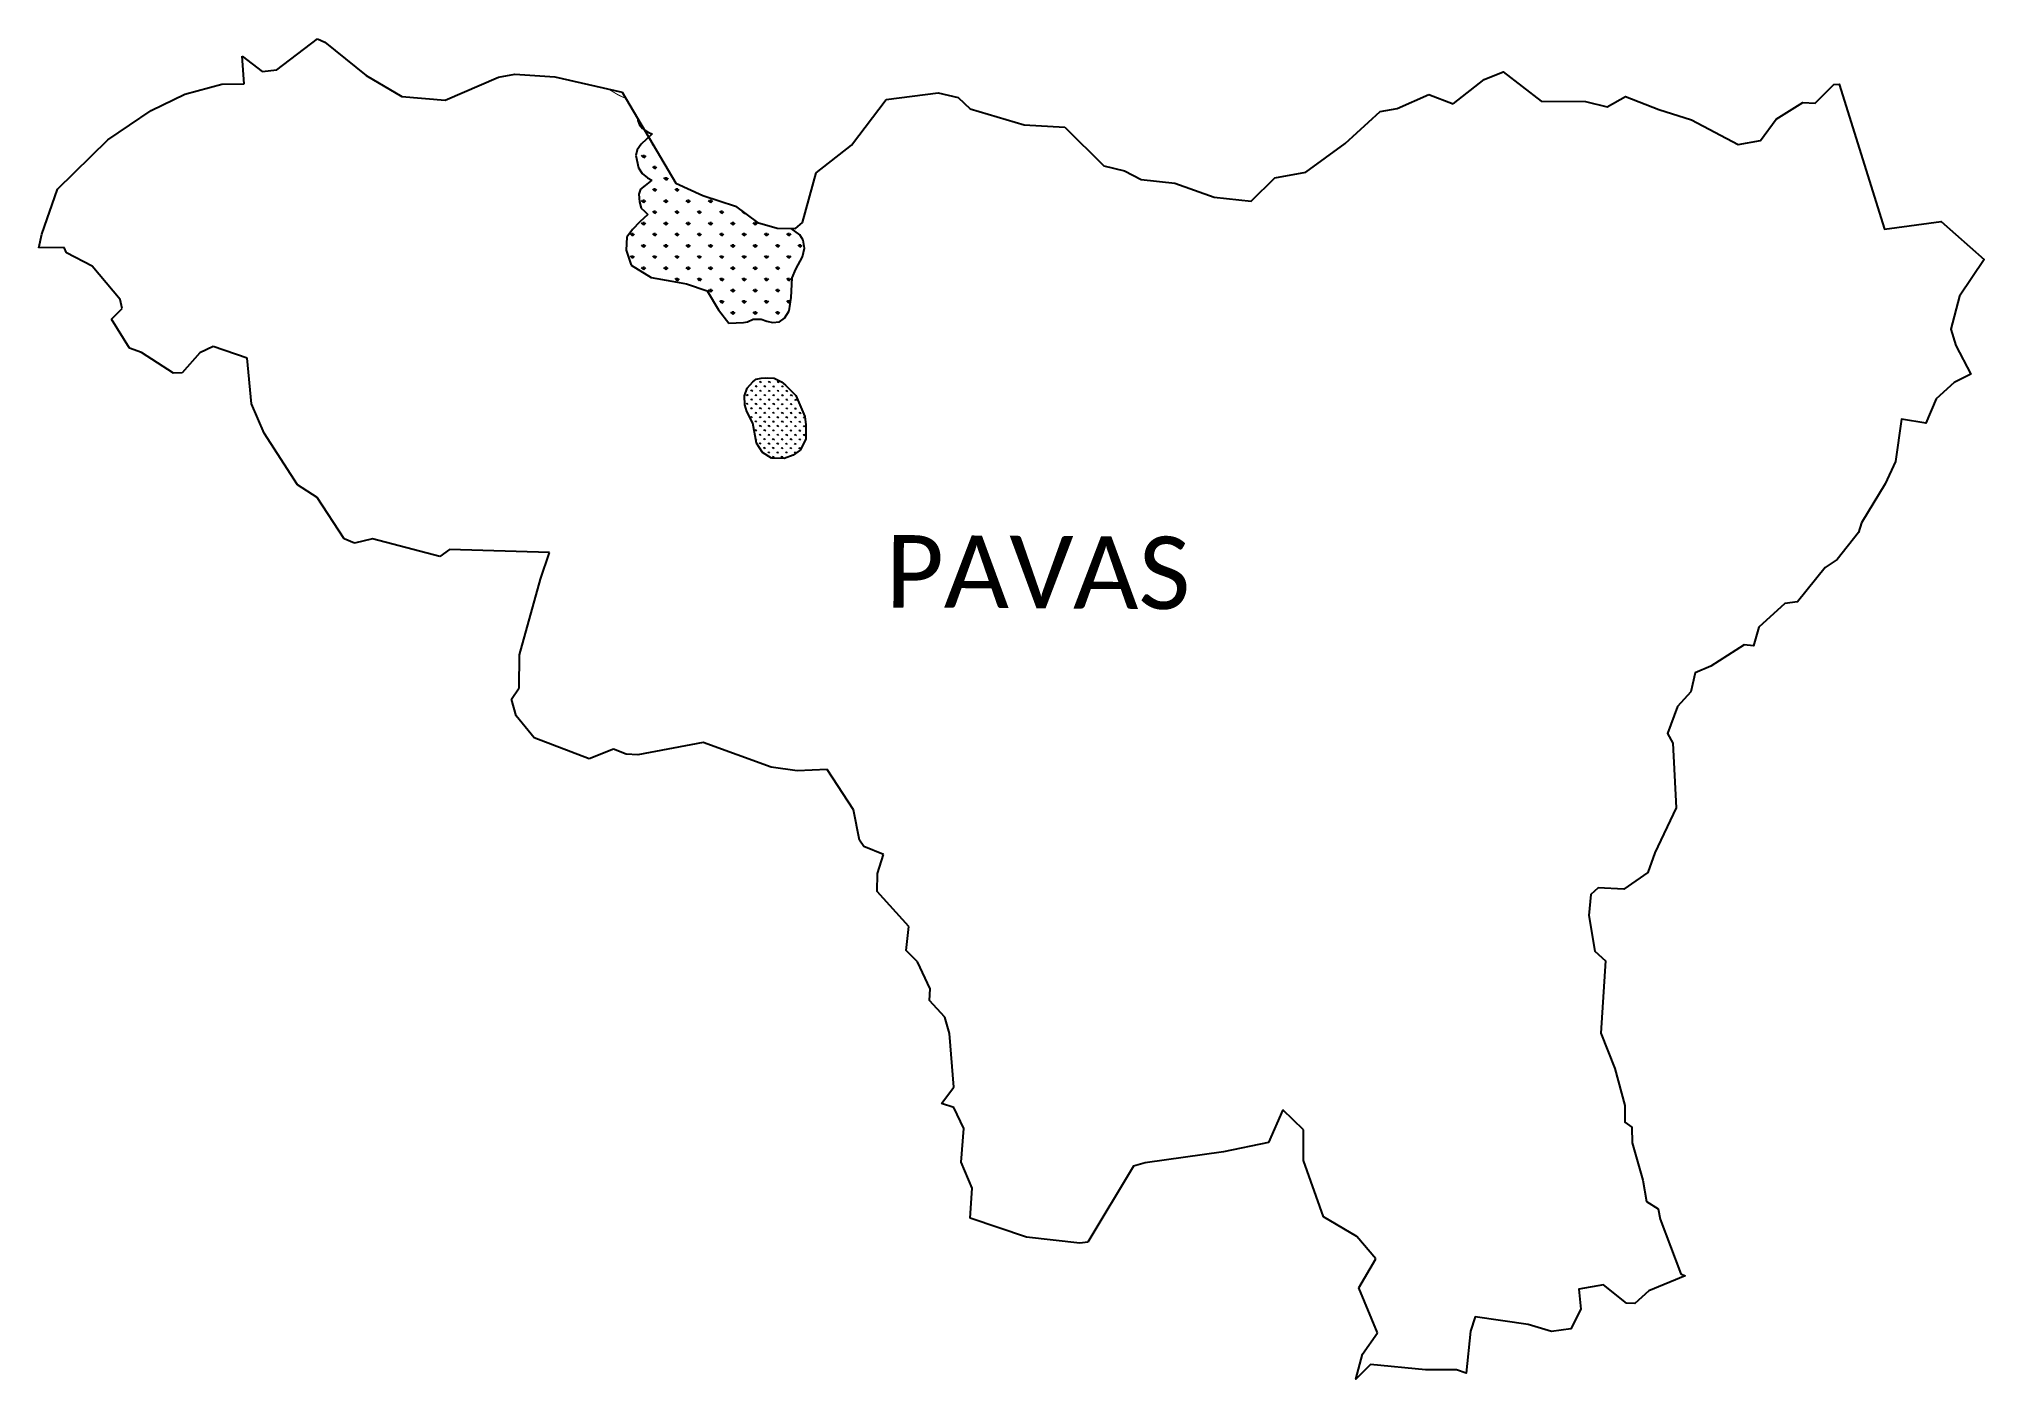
# Model space of a CAD drawing. Header units: metres. Extents: x 318328 to 324580, y 1863969 to 1868275.
import ezdxf

# ---------------------------------------------------------------- set-up
doc = ezdxf.new("R2010")
doc.units = ezdxf.units.M
for name, color, linetype in [('MANGROOVES', 112, 'Continuous'), ('village', 3, 'Continuous'), ('VILLAGE NAME', 250, 'Continuous')]:
    doc.layers.add(name, color=color, linetype=linetype)

msp = doc.modelspace()

# ---------------------------------------------------------------- hatches: boundary and pattern name
at = {"layer": 'MANGROOVES'}
h = msp.add_hatch(dxfattribs=at)
h.set_pattern_fill('GRASS', color=256)
h.paths.add_polyline_path([(320202.3, 1868104.2), (320160.6, 1868113.6), (320162.2, 1868111.6), (320188.6, 1868095.9), (320207.1, 1868086.9), (320212.6, 1868086.9)])

# ---------------------------------------------------------------- linework, layer by layer
at = {"color": 3}
msp.add_lwpolyline([(322795.1, 1868096.4), (322873.6, 1868066.2)], dxfattribs=at)
at = {"layer": 'MANGROOVES'}
for p, q in [((320253.2, 1868018.2), (320253.3, 1868012.7)), ((320253.3, 1868012.7), (320258.9, 1867998.8)), ((320258.9, 1867998.8), (320267.9, 1867986.8)), ((320267.9, 1867986.8), (320286.9, 1867974.4)), ((320263.8, 1867937.1), (320251.3, 1867919.1)), ((320298.7, 1867970.1), (320263.8, 1867937.1)), ((320286.9, 1867974.4), (320298.7, 1867970.1)), ((320251.3, 1867919.1), (320246.4, 1867900.1)), ((320246.4, 1867900.1), (320255.6, 1867860.3)), ((320255.6, 1867860.3), (320267, 1867842.7)), ((320276.9, 1867803.9), (320261.8, 1867792.5)), ((320267, 1867842.7), (320284, 1867828.4)), ((320297.9, 1867820.7), (320276.9, 1867803.9)), ((320284, 1867828.4), (320297.9, 1867820.7)), ((320261.8, 1867792.5), (320256.6, 1867775.7)), ((320256.6, 1867775.7), (320258.5, 1867751.1)), ((320258.5, 1867751.1), (320263.3, 1867730.9)), ((320260, 1867687.1), (320236.5, 1867663.1)), ((320285.3, 1867711), (320260, 1867687.1)), ((320263.3, 1867730.9), (320274.8, 1867721.4)), ((320274.8, 1867721.4), (320285.3, 1867711)), ((320217.7, 1867638.5), (320215.4, 1867596.2)), ((320236.5, 1867663.1), (320217.7, 1867638.5)), ((320773.5, 1867645.6), (320746, 1867666.3)), ((320784.3, 1867628.7), (320773.5, 1867645.6)), ((320788.5, 1867602.5), (320784.3, 1867628.7)), ((320215.4, 1867596.2), (320231.2, 1867547.8)), ((320231.2, 1867547.8), (320296.1, 1867508.3)), ((320761.2, 1867534.8), (320782.6, 1867574.6)), ((320782.6, 1867574.6), (320788.5, 1867602.5)), ((320296.1, 1867508.3), (320362.8, 1867496.8)), ((320362.8, 1867496.8), (320410, 1867488.2)), ((320410, 1867488.2), (320476.3, 1867465.7)), ((320745.8, 1867443.9), (320748.7, 1867507.8)), ((320748.7, 1867507.8), (320761.2, 1867534.8)), ((320476.3, 1867465.7), (320512.2, 1867405)), ((320739.4, 1867401), (320745.8, 1867443.9)), ((320512.2, 1867405), (320545.8, 1867361.9)), ((320545.8, 1867361.9), (320592.4, 1867364.3)), ((320592.4, 1867364.3), (320605.4, 1867366.2)), ((320605.4, 1867366.2), (320623.3, 1867374.2)), ((320623.3, 1867374.2), (320649.7, 1867374.7)), ((320649.7, 1867374.7), (320667.2, 1867368.5)), ((320667.2, 1867368.5), (320686.3, 1867364)), ((320686.3, 1867364), (320708.7, 1867366.1)), ((320708.7, 1867366.1), (320724.4, 1867377.6)), ((320724.4, 1867377.6), (320739.4, 1867401)), ((320604.3, 1867153.3), (320622.7, 1867173.6)), ((320622.7, 1867173.6), (320633.9, 1867181.4)), ((320633.9, 1867181.4), (320649.8, 1867185.1)), ((320649.8, 1867185.1), (320668.3, 1867186)), ((320668.3, 1867186), (320691.3, 1867184.4)), ((320691.3, 1867184.4), (320715, 1867173.6)), ((320715, 1867173.6), (320727.5, 1867162.4)), ((320595.6, 1867127.8), (320604.3, 1867153.3)), ((320597.3, 1867099.3), (320595.6, 1867127.8)), ((320727.5, 1867162.4), (320760.7, 1867129)), ((320760.7, 1867129), (320789.8, 1867061.3)), ((320603.3, 1867078.3), (320597.3, 1867099.3)), ((320623, 1867040.3), (320603.3, 1867078.3)), ((320789.8, 1867061.3), (320792.9, 1867035)), ((320634.5, 1866975.6), (320623, 1867040.3)), ((320792.9, 1866989.3), (320774.4, 1866954.1)), ((320792.9, 1867035), (320792.9, 1866989.3)), ((320654, 1866946.1), (320634.5, 1866975.6)), ((320682.4, 1866928.4), (320654, 1866946.1)), ((320723.4, 1866926.4), (320682.4, 1866928.4)), ((320752.9, 1866937.2), (320723.4, 1866926.4)), ((320774.4, 1866954.1), (320752.9, 1866937.2))]:
    msp.add_line(p, q, dxfattribs=at)
at = {"layer": 'MANGROOVES', "linetype": 'Continuous'}
for p, q in [((320302.8, 1867934.1), (320301, 1867935.9)), ((320271.9, 1867893.3), (320265.1, 1867900)), ((320271.9, 1867893.3), (320271.9, 1867902.8)), ((320271.9, 1867893.3), (320278.6, 1867900)), ((320307.8, 1867857.4), (320301, 1867864.1)), ((320307.8, 1867857.4), (320307.8, 1867866.9)), ((320307.8, 1867857.4), (320314.5, 1867864.1)), ((320343.7, 1867821.4), (320337, 1867828.2)), ((320343.7, 1867821.4), (320343.7, 1867831)), ((320343.7, 1867821.4), (320350.4, 1867828.2)), ((320271.9, 1867749.6), (320265.1, 1867756.3)), ((320271.9, 1867749.6), (320271.9, 1867759.1)), ((320271.9, 1867749.6), (320278.6, 1867756.3)), ((320307.8, 1867785.5), (320301, 1867792.2)), ((320307.8, 1867785.5), (320307.8, 1867795)), ((320307.8, 1867785.5), (320314.5, 1867792.2)), ((320343.7, 1867749.6), (320337, 1867756.3)), ((320343.7, 1867749.6), (320343.7, 1867759.1)), ((320343.7, 1867749.6), (320350.4, 1867756.3)), ((320379.6, 1867785.5), (320372.9, 1867792.2)), ((320379.6, 1867785.5), (320379.6, 1867795)), ((320379.6, 1867785.5), (320386.4, 1867792.2)), ((320415.5, 1867749.6), (320408.8, 1867756.3)), ((320415.5, 1867749.6), (320415.5, 1867759.1)), ((320415.5, 1867749.6), (320422.3, 1867756.3)), ((320487.4, 1867749.6), (320480.6, 1867756.3)), ((320487.4, 1867749.6), (320487.4, 1867759.1)), ((320487.4, 1867749.6), (320494.1, 1867756.3)), ((320271.9, 1867677.7), (320265.1, 1867684.5)), ((320271.9, 1867677.7), (320271.9, 1867687.3)), ((320271.9, 1867677.7), (320278.6, 1867684.5)), ((320307.8, 1867713.7), (320301, 1867720.4)), ((320307.8, 1867713.7), (320307.8, 1867723.2)), ((320307.8, 1867713.7), (320314.5, 1867720.4)), ((320343.7, 1867677.7), (320337, 1867684.5)), ((320343.7, 1867677.7), (320343.7, 1867687.3)), ((320343.7, 1867677.7), (320350.4, 1867684.5)), ((320379.6, 1867713.7), (320372.9, 1867720.4)), ((320379.6, 1867713.7), (320379.6, 1867723.2)), ((320379.6, 1867713.7), (320386.4, 1867720.4)), ((320415.5, 1867677.7), (320408.8, 1867684.5)), ((320415.5, 1867677.7), (320415.5, 1867687.3)), ((320415.5, 1867677.7), (320422.3, 1867684.5)), ((320451.5, 1867713.7), (320444.7, 1867720.4)), ((320451.5, 1867713.7), (320451.5, 1867723.2)), ((320451.5, 1867713.7), (320458.2, 1867720.4)), ((320487.4, 1867677.7), (320480.6, 1867684.5)), ((320487.4, 1867677.7), (320487.4, 1867687.3)), ((320487.4, 1867677.7), (320494.1, 1867684.5)), ((320523.3, 1867713.7), (320516.6, 1867720.4)), ((320523.3, 1867713.7), (320523.3, 1867723.2)), ((320523.3, 1867713.7), (320530, 1867720.4)), ((320559.2, 1867677.7), (320552.5, 1867684.5)), ((320559.2, 1867677.7), (320559.2, 1867687.3)), ((320559.2, 1867677.7), (320566, 1867684.5)), ((320595.1, 1867713.7), (320588.4, 1867720.4)), ((320595.1, 1867713.7), (320595.1, 1867716.8)), ((320595.1, 1867713.7), (320596.9, 1867715.5)), ((320631.1, 1867677.7), (320624.3, 1867684.5)), ((320631.1, 1867677.7), (320631.1, 1867687.3)), ((320631.1, 1867677.7), (320637.8, 1867684.5)), ((320235.9, 1867641.8), (320229.2, 1867648.6)), ((320235.9, 1867641.8), (320235.9, 1867651.4)), ((320235.9, 1867641.8), (320242.7, 1867648.6)), ((320271.9, 1867605.9), (320265.1, 1867612.6)), ((320271.9, 1867605.9), (320271.9, 1867615.4)), ((320271.9, 1867605.9), (320278.6, 1867612.6)), ((320307.8, 1867641.8), (320301, 1867648.6)), ((320307.8, 1867641.8), (320307.8, 1867651.4)), ((320307.8, 1867641.8), (320314.5, 1867648.6)), ((320343.7, 1867605.9), (320337, 1867612.6)), ((320343.7, 1867605.9), (320343.7, 1867615.4)), ((320343.7, 1867605.9), (320350.4, 1867612.6)), ((320379.6, 1867641.8), (320372.9, 1867648.6)), ((320379.6, 1867641.8), (320379.6, 1867651.4)), ((320379.6, 1867641.8), (320386.4, 1867648.6)), ((320415.5, 1867605.9), (320408.8, 1867612.6)), ((320415.5, 1867605.9), (320415.5, 1867615.4)), ((320415.5, 1867605.9), (320422.3, 1867612.6)), ((320451.5, 1867641.8), (320444.7, 1867648.6)), ((320451.5, 1867641.8), (320451.5, 1867651.4)), ((320451.5, 1867641.8), (320458.2, 1867648.6)), ((320487.4, 1867605.9), (320480.6, 1867612.6)), ((320487.4, 1867605.9), (320487.4, 1867615.4)), ((320487.4, 1867605.9), (320494.1, 1867612.6)), ((320523.3, 1867641.8), (320516.6, 1867648.6)), ((320523.3, 1867641.8), (320523.3, 1867651.4)), ((320523.3, 1867641.8), (320530, 1867648.6)), ((320559.2, 1867605.9), (320552.5, 1867612.6)), ((320559.2, 1867605.9), (320559.2, 1867615.4)), ((320559.2, 1867605.9), (320566, 1867612.6)), ((320595.1, 1867641.8), (320588.4, 1867648.6)), ((320595.1, 1867641.8), (320595.1, 1867651.4)), ((320595.1, 1867641.8), (320601.9, 1867648.6)), ((320631.1, 1867605.9), (320624.3, 1867612.6)), ((320631.1, 1867605.9), (320631.1, 1867615.4)), ((320631.1, 1867605.9), (320637.8, 1867612.6)), ((320667, 1867641.8), (320660.3, 1867648.6)), ((320667, 1867641.8), (320667, 1867651.4)), ((320667, 1867641.8), (320673.7, 1867648.6)), ((320702.9, 1867605.9), (320696.2, 1867612.6)), ((320702.9, 1867605.9), (320702.9, 1867615.4)), ((320702.9, 1867605.9), (320709.6, 1867612.6)), ((320738.8, 1867641.8), (320732.1, 1867648.6)), ((320738.8, 1867641.8), (320738.8, 1867651.4)), ((320738.8, 1867641.8), (320745.6, 1867648.6)), ((320774.7, 1867605.9), (320768, 1867612.6)), ((320774.7, 1867605.9), (320774.7, 1867615.4)), ((320774.7, 1867605.9), (320781.5, 1867612.6)), ((320235.9, 1867570), (320229.2, 1867576.7)), ((320235.9, 1867570), (320235.9, 1867579.5)), ((320235.9, 1867570), (320242.7, 1867576.7)), ((320307.8, 1867570), (320301, 1867576.7)), ((320307.8, 1867570), (320307.8, 1867579.5)), ((320307.8, 1867570), (320314.5, 1867576.7)), ((320379.6, 1867570), (320372.9, 1867576.7)), ((320379.6, 1867570), (320379.6, 1867579.5)), ((320379.6, 1867570), (320386.4, 1867576.7)), ((320451.5, 1867570), (320444.7, 1867576.7)), ((320451.5, 1867570), (320451.5, 1867579.5)), ((320451.5, 1867570), (320458.2, 1867576.7)), ((320523.3, 1867570), (320516.6, 1867576.7)), ((320523.3, 1867570), (320523.3, 1867579.5)), ((320523.3, 1867570), (320530, 1867576.7)), ((320595.1, 1867570), (320588.4, 1867576.7)), ((320595.1, 1867570), (320595.1, 1867579.5)), ((320595.1, 1867570), (320601.9, 1867576.7)), ((320667, 1867570), (320660.3, 1867576.7)), ((320667, 1867570), (320667, 1867579.5)), ((320667, 1867570), (320673.7, 1867576.7)), ((320738.8, 1867570), (320732.1, 1867576.7)), ((320738.8, 1867570), (320738.8, 1867579.5)), ((320738.8, 1867570), (320745.6, 1867576.7)), ((320271.9, 1867534.1), (320265.1, 1867540.8)), ((320271.9, 1867534.1), (320271.9, 1867543.6)), ((320271.9, 1867534.1), (320278.6, 1867540.8)), ((320307.8, 1867506.3), (320307.8, 1867507.7)), ((320343.7, 1867534.1), (320337, 1867540.8)), ((320343.7, 1867534.1), (320343.7, 1867543.6)), ((320343.7, 1867534.1), (320350.4, 1867540.8)), ((320379.6, 1867498.1), (320372.9, 1867504.9)), ((320379.6, 1867498.1), (320379.6, 1867507.7)), ((320379.6, 1867498.1), (320386.4, 1867504.9)), ((320415.5, 1867534.1), (320408.8, 1867540.8)), ((320415.5, 1867534.1), (320415.5, 1867543.6)), ((320415.5, 1867534.1), (320422.3, 1867540.8)), ((320451.5, 1867498.1), (320444.7, 1867504.9)), ((320451.5, 1867498.1), (320451.5, 1867507.7)), ((320451.5, 1867498.1), (320458.2, 1867504.9)), ((320487.4, 1867534.1), (320480.6, 1867540.8)), ((320487.4, 1867534.1), (320487.4, 1867543.6)), ((320487.4, 1867534.1), (320494.1, 1867540.8)), ((320523.3, 1867498.1), (320516.6, 1867504.9)), ((320523.3, 1867498.1), (320523.3, 1867507.7)), ((320523.3, 1867498.1), (320530, 1867504.9)), ((320559.2, 1867534.1), (320552.5, 1867540.8)), ((320559.2, 1867534.1), (320559.2, 1867543.6)), ((320559.2, 1867534.1), (320566, 1867540.8)), ((320595.1, 1867498.1), (320588.4, 1867504.9)), ((320595.1, 1867498.1), (320595.1, 1867507.7)), ((320595.1, 1867498.1), (320601.9, 1867504.9)), ((320631.1, 1867534.1), (320624.3, 1867540.8)), ((320631.1, 1867534.1), (320631.1, 1867543.6)), ((320631.1, 1867534.1), (320637.8, 1867540.8)), ((320667, 1867498.1), (320660.3, 1867504.9)), ((320667, 1867498.1), (320667, 1867507.7)), ((320667, 1867498.1), (320673.7, 1867504.9)), ((320702.9, 1867534.1), (320696.2, 1867540.8)), ((320702.9, 1867534.1), (320702.9, 1867543.6)), ((320702.9, 1867534.1), (320709.6, 1867540.8)), ((320738.8, 1867498.1), (320732.1, 1867504.9)), ((320738.8, 1867498.1), (320738.8, 1867507.7)), ((320738.8, 1867498.1), (320745.6, 1867504.9)), ((320487.4, 1867462.2), (320480.6, 1867469)), ((320487.4, 1867462.2), (320487.4, 1867471.7)), ((320487.4, 1867462.2), (320494.1, 1867469)), ((320523.3, 1867426.3), (320516.6, 1867433)), ((320523.3, 1867426.3), (320523.3, 1867435.8)), ((320523.3, 1867426.3), (320530, 1867433)), ((320559.2, 1867462.2), (320552.5, 1867469)), ((320559.2, 1867462.2), (320559.2, 1867471.7)), ((320559.2, 1867462.2), (320566, 1867469)), ((320595.1, 1867426.3), (320588.4, 1867433)), ((320595.1, 1867426.3), (320595.1, 1867435.8)), ((320595.1, 1867426.3), (320601.9, 1867433)), ((320631.1, 1867462.2), (320624.3, 1867469)), ((320631.1, 1867462.2), (320631.1, 1867471.7)), ((320631.1, 1867462.2), (320637.8, 1867469)), ((320667, 1867426.3), (320660.3, 1867433)), ((320667, 1867426.3), (320667, 1867435.8)), ((320667, 1867426.3), (320673.7, 1867433)), ((320702.9, 1867462.2), (320696.2, 1867469)), ((320702.9, 1867462.2), (320702.9, 1867471.7)), ((320702.9, 1867462.2), (320709.6, 1867469)), ((320738.8, 1867426.3), (320732.1, 1867433)), ((320738.8, 1867426.3), (320738.8, 1867435.8)), ((320738.8, 1867426.3), (320743.9, 1867431.4)), ((320559.2, 1867390.4), (320552.5, 1867397.1)), ((320559.2, 1867390.4), (320559.2, 1867399.9)), ((320559.2, 1867390.4), (320566, 1867397.1)), ((320631.1, 1867390.4), (320624.3, 1867397.1)), ((320631.1, 1867390.4), (320631.1, 1867399.9)), ((320631.1, 1867390.4), (320637.8, 1867397.1)), ((320702.9, 1867390.4), (320696.2, 1867397.1)), ((320702.9, 1867390.4), (320702.9, 1867399.9)), ((320702.9, 1867390.4), (320709.6, 1867397.1)), ((320647.8, 1867171.4), (320645.1, 1867174)), ((320647.8, 1867171.4), (320647.8, 1867175.1)), ((320647.8, 1867171.4), (320650.4, 1867174)), ((320662, 1867185.4), (320661.8, 1867185.7)), ((320662, 1867185.4), (320662, 1867185.7)), ((320662, 1867185.4), (320662.3, 1867185.7)), ((320676.1, 1867171.2), (320673.4, 1867173.9)), ((320676.1, 1867171.2), (320676.1, 1867175)), ((320676.1, 1867171.2), (320678.7, 1867173.8)), ((320704.3, 1867171), (320701.7, 1867173.7)), ((320704.3, 1867171), (320704.4, 1867174.8)), ((320704.3, 1867171), (320707, 1867173.7)), ((320605.1, 1867129.2), (320602.4, 1867131.9)), ((320605.1, 1867129.2), (320605.1, 1867133)), ((320605.1, 1867129.2), (320607.7, 1867131.9)), ((320619.1, 1867115), (320616.5, 1867117.7)), ((320619.3, 1867143.3), (320616.7, 1867145.9)), ((320619.1, 1867115), (320619.2, 1867118.7)), ((320619.1, 1867115), (320621.8, 1867117.6)), ((320619.3, 1867143.3), (320619.3, 1867147)), ((320619.3, 1867143.3), (320622, 1867145.9)), ((320633.4, 1867129), (320630.7, 1867131.7)), ((320633.5, 1867157.3), (320630.9, 1867160)), ((320633.4, 1867129), (320633.4, 1867132.8)), ((320633.4, 1867129), (320636, 1867131.7)), ((320633.5, 1867157.3), (320633.6, 1867161.1)), ((320633.5, 1867157.3), (320636.2, 1867160)), ((320647.4, 1867114.8), (320644.8, 1867117.5)), ((320647.6, 1867143.1), (320645, 1867145.8)), ((320647.4, 1867114.8), (320647.4, 1867118.6)), ((320647.4, 1867114.8), (320650.1, 1867117.4)), ((320647.6, 1867143.1), (320647.6, 1867146.8)), ((320647.6, 1867143.1), (320650.3, 1867145.7)), ((320661.6, 1867128.9), (320659, 1867131.5)), ((320661.8, 1867157.1), (320659.2, 1867159.8)), ((320661.6, 1867128.9), (320661.7, 1867132.6)), ((320661.6, 1867128.9), (320664.3, 1867131.5)), ((320661.8, 1867157.2), (320661.8, 1867160.9)), ((320661.8, 1867157.1), (320664.5, 1867159.8)), ((320675.7, 1867114.6), (320673.1, 1867117.3)), ((320675.9, 1867142.9), (320673.2, 1867145.6)), ((320675.7, 1867114.6), (320675.7, 1867118.4)), ((320675.7, 1867114.6), (320678.4, 1867117.3)), ((320675.9, 1867142.9), (320675.9, 1867146.7)), ((320675.9, 1867142.9), (320678.5, 1867145.6)), ((320689.9, 1867128.7), (320687.3, 1867131.4)), ((320690.1, 1867157), (320687.5, 1867159.6)), ((320689.9, 1867128.7), (320690, 1867132.4)), ((320689.9, 1867128.7), (320692.6, 1867131.3)), ((320690.1, 1867157), (320690.1, 1867160.7)), ((320690.1, 1867157), (320692.8, 1867159.6)), ((320704, 1867114.5), (320701.3, 1867117.1)), ((320704.2, 1867142.7), (320701.5, 1867145.4)), ((320704, 1867114.5), (320704, 1867118.2)), ((320704, 1867114.5), (320706.6, 1867117.1)), ((320704.2, 1867142.7), (320704.2, 1867146.5)), ((320704.2, 1867142.7), (320706.8, 1867145.4)), ((320718.2, 1867128.5), (320715.6, 1867131.2)), ((320718.4, 1867156.8), (320715.8, 1867159.5)), ((320718.2, 1867128.5), (320718.2, 1867132.3)), ((320718.2, 1867128.5), (320720.9, 1867131.1)), ((320718.4, 1867156.8), (320718.4, 1867160.5)), ((320718.4, 1867156.8), (320721.1, 1867159.4)), ((320732.3, 1867114.3), (320729.6, 1867116.9)), ((320732.4, 1867142.6), (320729.8, 1867145.2)), ((320732.3, 1867114.3), (320732.3, 1867118)), ((320732.3, 1867114.3), (320734.9, 1867116.9)), ((320732.4, 1867142.6), (320732.5, 1867146.3)), ((320732.4, 1867142.6), (320735.1, 1867145.2)), ((320746.5, 1867128.3), (320743.9, 1867131)), ((320746.5, 1867128.3), (320746.5, 1867132.1)), ((320746.5, 1867128.3), (320749.2, 1867131)), ((320760.5, 1867114.1), (320757.9, 1867116.8)), ((320760.5, 1867114.1), (320760.6, 1867117.8)), ((320760.5, 1867114.1), (320763.2, 1867116.7)), ((320604.9, 1867100.9), (320602.3, 1867103.6)), ((320604.7, 1867075.6), (320604.7, 1867076.4)), ((320604.9, 1867100.9), (320604.9, 1867104.7)), ((320604.9, 1867100.9), (320607.6, 1867103.6)), ((320605.7, 1867073.7), (320607.4, 1867075.3)), ((320618.8, 1867058.4), (320616.1, 1867061.1)), ((320618.9, 1867086.7), (320616.3, 1867089.4)), ((320618.8, 1867058.4), (320618.8, 1867062.2)), ((320618.8, 1867058.4), (320621.4, 1867061.1)), ((320618.9, 1867086.7), (320619, 1867090.5)), ((320618.9, 1867086.7), (320621.6, 1867089.3)), ((320632.8, 1867044.2), (320630.2, 1867046.9)), ((320633, 1867072.5), (320630.4, 1867075.1)), ((320633.2, 1867100.8), (320630.5, 1867103.4)), ((320632.8, 1867044.2), (320632.8, 1867047.9)), ((320632.8, 1867044.2), (320635.5, 1867046.8)), ((320633, 1867072.5), (320633, 1867076.2)), ((320633, 1867072.5), (320635.7, 1867075.1)), ((320633.2, 1867100.8), (320633.2, 1867104.5)), ((320633.2, 1867100.8), (320635.8, 1867103.4)), ((320647.1, 1867058.2), (320644.4, 1867060.9)), ((320647.2, 1867086.5), (320644.6, 1867089.2)), ((320647.1, 1867058.2), (320647.1, 1867062)), ((320647.1, 1867058.2), (320649.7, 1867060.9)), ((320647.2, 1867086.5), (320647.3, 1867090.3)), ((320647.2, 1867086.5), (320649.9, 1867089.2)), ((320661.1, 1867044), (320658.5, 1867046.7)), ((320661.3, 1867072.3), (320658.6, 1867075)), ((320661.5, 1867100.6), (320658.8, 1867103.3)), ((320661.1, 1867044), (320661.1, 1867047.8)), ((320661.1, 1867044), (320663.8, 1867046.6)), ((320661.3, 1867072.3), (320661.3, 1867076)), ((320661.3, 1867072.3), (320664, 1867074.9)), ((320661.5, 1867100.6), (320661.5, 1867104.3)), ((320661.5, 1867100.6), (320664.1, 1867103.2)), ((320675.3, 1867058.1), (320672.7, 1867060.7)), ((320675.5, 1867086.4), (320672.9, 1867089)), ((320675.3, 1867058.1), (320675.4, 1867061.8)), ((320675.3, 1867058.1), (320678, 1867060.7)), ((320675.5, 1867086.4), (320675.5, 1867090.1)), ((320675.5, 1867086.4), (320678.2, 1867089)), ((320689.4, 1867043.8), (320686.8, 1867046.5)), ((320689.6, 1867072.1), (320686.9, 1867074.8)), ((320689.7, 1867100.4), (320687.1, 1867103.1)), ((320689.4, 1867043.8), (320689.4, 1867047.6)), ((320689.4, 1867043.8), (320692.1, 1867046.5)), ((320689.6, 1867072.1), (320689.6, 1867075.9)), ((320689.6, 1867072.1), (320692.2, 1867074.8)), ((320689.7, 1867100.4), (320689.8, 1867104.2)), ((320689.7, 1867100.4), (320692.4, 1867103)), ((320703.6, 1867057.9), (320701, 1867060.6)), ((320703.8, 1867086.2), (320701.2, 1867088.8)), ((320703.6, 1867057.9), (320703.6, 1867061.6)), ((320703.6, 1867057.9), (320706.3, 1867060.5)), ((320703.8, 1867086.2), (320703.8, 1867089.9)), ((320703.8, 1867086.2), (320706.5, 1867088.8)), ((320717.7, 1867043.7), (320715, 1867046.3)), ((320717.9, 1867071.9), (320715.2, 1867074.6)), ((320718, 1867100.2), (320715.4, 1867102.9)), ((320717.7, 1867043.7), (320717.7, 1867047.4)), ((320717.7, 1867043.7), (320720.3, 1867046.3)), ((320717.9, 1867071.9), (320717.9, 1867075.7)), ((320717.9, 1867071.9), (320720.5, 1867074.6)), ((320718, 1867100.2), (320718.1, 1867104)), ((320718, 1867100.2), (320720.7, 1867102.9)), ((320731.9, 1867057.7), (320729.3, 1867060.4)), ((320732.1, 1867086), (320729.4, 1867088.7)), ((320731.9, 1867057.7), (320731.9, 1867061.5)), ((320731.9, 1867057.7), (320734.6, 1867060.3)), ((320732.1, 1867086), (320732.1, 1867089.7)), ((320732.1, 1867086), (320734.8, 1867088.6)), ((320746, 1867043.5), (320743.3, 1867046.1)), ((320746.1, 1867071.8), (320743.5, 1867074.4)), ((320746.3, 1867100), (320743.7, 1867102.7)), ((320746, 1867043.5), (320746, 1867047.2)), ((320746, 1867043.5), (320748.6, 1867046.1)), ((320746.1, 1867071.8), (320746.2, 1867075.5)), ((320746.1, 1867071.8), (320748.8, 1867074.4)), ((320746.3, 1867100), (320746.3, 1867103.8)), ((320746.3, 1867100), (320749, 1867102.7)), ((320760.2, 1867057.5), (320757.6, 1867060.2)), ((320760.4, 1867085.8), (320757.7, 1867088.5)), ((320760.2, 1867057.5), (320760.2, 1867061.3)), ((320760.2, 1867057.5), (320762.9, 1867060.2)), ((320760.4, 1867085.8), (320760.4, 1867089.6)), ((320760.4, 1867085.8), (320763, 1867088.4)), ((320774.2, 1867043.3), (320771.6, 1867046)), ((320774.4, 1867071.6), (320771.8, 1867074.3)), ((320772.1, 1867102.4), (320772, 1867102.5)), ((320774.2, 1867043.3), (320774.3, 1867047)), ((320774.2, 1867043.3), (320776.9, 1867045.9)), ((320774.4, 1867071.6), (320774.4, 1867075.3)), ((320774.4, 1867071.6), (320777.1, 1867074.2)), ((320788.5, 1867057.4), (320785.8, 1867060)), ((320788.5, 1867057.4), (320788.5, 1867061.1)), ((320788.5, 1867057.4), (320790, 1867058.9)), ((320632.6, 1867015.9), (320630, 1867018.6)), ((320632.5, 1866987.6), (320632.4, 1866987.7)), ((320632.5, 1866987.6), (320632.5, 1866991.4)), ((320632.5, 1866987.6), (320635.1, 1866990.3)), ((320632.6, 1867015.9), (320632.7, 1867019.7)), ((320632.6, 1867015.9), (320635.3, 1867018.5)), ((320646.7, 1867001.7), (320644.1, 1867004.3)), ((320646.9, 1867030), (320644.2, 1867032.6)), ((320646.7, 1867001.7), (320646.7, 1867005.4)), ((320646.7, 1867001.7), (320649.4, 1867004.3)), ((320646.9, 1867030), (320646.9, 1867033.7)), ((320646.9, 1867030), (320649.5, 1867032.6)), ((320660.7, 1866987.4), (320658.1, 1866990.1)), ((320660.9, 1867015.7), (320658.3, 1867018.4)), ((320660.7, 1866987.4), (320660.8, 1866991.2)), ((320660.7, 1866987.4), (320663.4, 1866990.1)), ((320660.9, 1867015.7), (320660.9, 1867019.5)), ((320660.9, 1867015.7), (320663.6, 1867018.4)), ((320675, 1867001.5), (320672.3, 1867004.2)), ((320675.2, 1867029.8), (320672.5, 1867032.5)), ((320675, 1867001.5), (320675, 1867005.3)), ((320675, 1867001.5), (320677.6, 1867004.1)), ((320675.2, 1867029.8), (320675.2, 1867033.5)), ((320675.2, 1867029.8), (320677.8, 1867032.4)), ((320689, 1866987.3), (320686.4, 1866989.9)), ((320689.2, 1867015.6), (320686.6, 1867018.2)), ((320689, 1866987.3), (320689.1, 1866991)), ((320689, 1866987.3), (320691.7, 1866989.9)), ((320689.2, 1867015.6), (320689.2, 1867019.3)), ((320689.2, 1867015.6), (320691.9, 1867018.2)), ((320703.3, 1867001.3), (320700.6, 1867004)), ((320703.4, 1867029.6), (320700.8, 1867032.3)), ((320703.3, 1867001.3), (320703.3, 1867005.1)), ((320703.3, 1867001.3), (320705.9, 1867004)), ((320703.4, 1867029.6), (320703.5, 1867033.4)), ((320703.4, 1867029.6), (320706.1, 1867032.2)), ((320717.3, 1866987.1), (320714.7, 1866989.8)), ((320717.5, 1867015.4), (320714.9, 1867018)), ((320717.3, 1866987.1), (320717.3, 1866990.8)), ((320717.3, 1866987.1), (320720, 1866989.7)), ((320717.5, 1867015.4), (320717.5, 1867019.1)), ((320717.5, 1867015.4), (320720.2, 1867018)), ((320731.5, 1867001.1), (320728.9, 1867003.8)), ((320731.7, 1867029.4), (320729.1, 1867032.1)), ((320731.5, 1867001.1), (320731.6, 1867004.9)), ((320731.5, 1867001.1), (320734.2, 1867003.8)), ((320731.7, 1867029.4), (320731.7, 1867033.2)), ((320731.7, 1867029.4), (320734.4, 1867032.1)), ((320745.6, 1866986.9), (320743, 1866989.6)), ((320745.8, 1867015.2), (320743.1, 1867017.9)), ((320745.6, 1866986.9), (320745.6, 1866990.7)), ((320745.6, 1866986.9), (320748.3, 1866989.5)), ((320745.8, 1867015.2), (320745.8, 1867018.9)), ((320745.8, 1867015.2), (320748.4, 1867017.8)), ((320759.8, 1867001), (320757.2, 1867003.6)), ((320760, 1867029.2), (320757.4, 1867031.9)), ((320759.8, 1867001), (320759.9, 1867004.7)), ((320759.8, 1867001), (320762.5, 1867003.6)), ((320760, 1867029.2), (320760, 1867033)), ((320760, 1867029.2), (320762.7, 1867031.9)), ((320773.9, 1866986.7), (320771.2, 1866989.4)), ((320774.1, 1867015), (320771.4, 1867017.7)), ((320773.9, 1866986.7), (320773.9, 1866990.5)), ((320773.9, 1866986.7), (320776.5, 1866989.4)), ((320774.1, 1867015), (320774.1, 1867018.8)), ((320774.1, 1867015), (320776.7, 1867017.6)), ((320788.1, 1867000.8), (320785.5, 1867003.5)), ((320788.3, 1867029.1), (320785.7, 1867031.7)), ((320788.1, 1867000.8), (320788.1, 1867004.5)), ((320788.1, 1867000.8), (320790.8, 1867003.4)), ((320788.3, 1867029.1), (320788.3, 1867032.8)), ((320788.3, 1867029.1), (320791, 1867031.7)), ((320646.5, 1866973.4), (320643.9, 1866976.1)), ((320646.5, 1866973.4), (320646.5, 1866977.1)), ((320646.5, 1866973.4), (320649.2, 1866976)), ((320660.6, 1866959.2), (320657.9, 1866961.8)), ((320660.6, 1866959.2), (320660.6, 1866962.9)), ((320660.6, 1866959.2), (320663.2, 1866961.8)), ((320674.6, 1866944.9), (320672, 1866947.6)), ((320674.8, 1866973.2), (320672.2, 1866975.9)), ((320674.6, 1866944.9), (320674.6, 1866948.7)), ((320674.6, 1866944.9), (320677.3, 1866947.6)), ((320674.8, 1866973.2), (320674.8, 1866977)), ((320674.8, 1866973.2), (320677.5, 1866975.9)), ((320688.7, 1866930.7), (320686, 1866933.4)), ((320688.9, 1866959), (320686.2, 1866961.7)), ((320688.7, 1866930.7), (320688.7, 1866934.5)), ((320688.7, 1866930.7), (320691.3, 1866933.3)), ((320688.9, 1866959), (320688.9, 1866962.7)), ((320688.9, 1866959), (320691.5, 1866961.6)), ((320702.9, 1866944.8), (320700.3, 1866947.4)), ((320703.1, 1866973), (320700.4, 1866975.7)), ((320702.9, 1866944.8), (320702.9, 1866948.5)), ((320702.9, 1866944.8), (320705.6, 1866947.4)), ((320703.1, 1866973), (320703.1, 1866976.8)), ((320703.1, 1866973), (320705.8, 1866975.7)), ((320717, 1866930.5), (320714.3, 1866933.2)), ((320717.1, 1866958.8), (320714.5, 1866961.5)), ((320717, 1866930.5), (320717, 1866934.3)), ((320717, 1866930.5), (320719.6, 1866933.2)), ((320717.1, 1866958.8), (320717.2, 1866962.6)), ((320717.1, 1866958.8), (320719.8, 1866961.4)), ((320731.2, 1866944.6), (320728.6, 1866947.2)), ((320731.4, 1866972.9), (320728.7, 1866975.5)), ((320731.2, 1866944.6), (320731.2, 1866948.3)), ((320731.2, 1866944.6), (320733.9, 1866947.2)), ((320731.4, 1866972.9), (320731.4, 1866976.6)), ((320731.4, 1866972.9), (320734, 1866975.5)), ((320745.4, 1866958.6), (320742.8, 1866961.3)), ((320745.4, 1866958.6), (320745.4, 1866962.4)), ((320745.4, 1866958.6), (320748.1, 1866961.3)), ((320759.5, 1866944.4), (320756.8, 1866947.1)), ((320759.6, 1866972.7), (320757, 1866975.3)), ((320759.5, 1866944.4), (320759.5, 1866948.1)), ((320759.5, 1866944.4), (320762.1, 1866947)), ((320759.6, 1866972.7), (320759.7, 1866976.4)), ((320759.6, 1866972.7), (320762.3, 1866975.3)), ((320773.7, 1866958.4), (320771.1, 1866961.1)), ((320773.7, 1866958.4), (320773.7, 1866962.2)), ((320773.7, 1866958.4), (320776.4, 1866961.1)), ((320785.4, 1866975.1), (320785.3, 1866975.2))]:
    msp.add_line(p, q, dxfattribs=at)
at = {"layer": 'MANGROOVES', "const_width": 3.02, "flags": 128}
msp.add_lwpolyline([(320160.6, 1868113.6), (320162.2, 1868111.6), (320188.6, 1868095.9), (320207.1, 1868086.9), (320212.6, 1868086.9)], dxfattribs=at)
at = {"layer": 'village', "color": 3}
for p, q in [((319093.2, 1868175.3), (319223.1, 1868275)), ((319223.1, 1868275), (319246.9, 1868264.3)), ((319246.9, 1868264.3), (319380.2, 1868157.9)), ((318987.3, 1868130.4), (318980.9, 1868219.3)), ((318980.9, 1868219.3), (319045.8, 1868170.4)), ((319045.8, 1868170.4), (319093.2, 1868175.3)), ((318796.6, 1868097), (318916.2, 1868129.2)), ((318916.2, 1868129.2), (318987.3, 1868130.4)), ((319380.2, 1868157.9), (319495.1, 1868090.3)), ((319633.9, 1868078.7), (319805.4, 1868151.8)), ((319805.4, 1868151.8), (319857.5, 1868162.2)), ((319857.5, 1868162.2), (319986.1, 1868152.9)), ((319986.1, 1868152.9), (320202.3, 1868104.2)), ((318688.6, 1868045), (318796.6, 1868097)), ((319495.1, 1868090.3), (319633.9, 1868078.7)), ((320202.3, 1868104.2), (320375.5, 1867811.1)), ((320939.8, 1867933.2), (321050.9, 1868079.9)), ((321050.9, 1868079.9), (321218.2, 1868102)), ((321218.2, 1868102), (321282.4, 1868086.5)), ((321282.4, 1868086.5), (321321.4, 1868050.6)), ((321321.4, 1868050.6), (321494.8, 1867998.4)), ((322638.6, 1868041.5), (322693.7, 1868051.2)), ((322693.7, 1868051.2), (322795.1, 1868096.4)), ((318549.9, 1867950.8), (318688.6, 1868045)), ((321494.8, 1867998.4), (321625.3, 1867991.5)), ((321625.3, 1867991.5), (321750.5, 1867866.7)), ((322526.1, 1867938.6), (322638.6, 1868041.5)), ((318388.4, 1867792.5), (318549.9, 1867950.8)), ((320825.8, 1867844.6), (320939.8, 1867933.2)), ((322399.9, 1867846.4), (322526.1, 1867938.6)), ((321750.5, 1867866.7), (321817.4, 1867851.2)), ((320375.5, 1867811.1), (320461.8, 1867772.3)), ((320782.5, 1867684.6), (320825.8, 1867844.6)), ((321817.4, 1867851.2), (321870.4, 1867823.7)), ((321870.4, 1867823.7), (321978.6, 1867811.1)), ((321978.6, 1867811.1), (322105.5, 1867766.9)), ((322224, 1867753.9), (322300.5, 1867828.2)), ((322300.5, 1867828.2), (322399.9, 1867846.4)), ((318337.5, 1867647.3), (318388.4, 1867792.5)), ((320461.8, 1867772.3), (320567.1, 1867737.8)), ((320567.1, 1867737.8), (320637.2, 1867685.3)), ((322105.5, 1867766.9), (322224, 1867753.9)), ((320637.2, 1867685.3), (320700.8, 1867667.4)), ((320760.1, 1867665.9), (320782.5, 1867684.6)), ((318328.1, 1867604.2), (318337.5, 1867647.3)), ((320700.8, 1867667.4), (320760.1, 1867665.9)), ((318409.6, 1867604.4), (318328.1, 1867604.2)), ((318416.9, 1867587.7), (318409.6, 1867604.4)), ((318499.7, 1867545.3), (318416.9, 1867587.7)), ((318588.9, 1867438.2), (318499.7, 1867545.3)), ((318595.3, 1867409.2), (318588.9, 1867438.2)), ((318561.2, 1867374.4), (318595.3, 1867409.2)), ((318619.2, 1867281.8), (318561.2, 1867374.4)), ((318658.1, 1867267.2), (318619.2, 1867281.8)), ((318761.2, 1867200.9), (318658.1, 1867267.2)), ((318845.4, 1867265.8), (318789, 1867202.3)), ((318887.7, 1867286.6), (318845.4, 1867265.8)), ((318997, 1867249.2), (318887.7, 1867286.6)), ((319011.9, 1867102.2), (318997, 1867249.2)), ((318789, 1867202.3), (318761.2, 1867200.9)), ((319051.8, 1867008.5), (319011.9, 1867102.2)), ((319159.1, 1866842.5), (319051.8, 1867008.5)), ((319222, 1866801.2), (319159.1, 1866842.5)), ((319309.6, 1866668.5), (319222, 1866801.2)), ((319342.7, 1866654.4), (319309.6, 1866668.5)), ((319400.5, 1866668.3), (319342.7, 1866654.4)), ((319616.6, 1866612.2), (319400.5, 1866668.3)), ((319647.3, 1866633.9), (319616.6, 1866612.2)), ((319969.2, 1866625.1), (319647.3, 1866633.9)), ((319940.1, 1866539.5), (319969.2, 1866625.1)), ((319872.6, 1866296), (319940.1, 1866539.5)), ((319871.7, 1866189.5), (319872.6, 1866296)), ((319847.5, 1866153.3), (319871.7, 1866189.5)), ((319862.5, 1866100.4), (319847.5, 1866153.3)), ((319919.7, 1866029.2), (319862.5, 1866100.4)), ((320096.9, 1865961.3), (319919.7, 1866029.2)), ((320174.6, 1865993), (320096.9, 1865961.3)), ((320215.8, 1865976.5), (320174.6, 1865993)), ((320462.6, 1866014.5), (320253.4, 1865974.4)), ((320681.9, 1865935.1), (320462.6, 1866014.5)), ((320253.4, 1865974.4), (320215.8, 1865976.5)), ((320765.4, 1865923.7), (320681.9, 1865935.1)), ((320861.7, 1865927.9), (320765.4, 1865923.7)), ((320946.3, 1865797.5), (320861.7, 1865927.9)), ((320965.6, 1865700.5), (320946.3, 1865797.5)), ((320979.2, 1865680.1), (320965.6, 1865700.5)), ((321042.5, 1865654), (320979.2, 1865680.1)), ((321023.7, 1865592.9), (321042.5, 1865654)), ((321022.1, 1865535.8), (321023.7, 1865592.9)), ((321123.8, 1865422.6), (321022.1, 1865535.8)), ((321116, 1865346.1), (321123.8, 1865422.6)), ((321151.9, 1865310), (321116, 1865346.1)), ((321193.1, 1865222.3), (321151.9, 1865310)), ((321190.5, 1865185.1), (321193.1, 1865222.3)), ((321240.2, 1865131.4), (321190.5, 1865185.1)), ((321254.5, 1865079.1), (321240.2, 1865131.4)), ((321269.2, 1864907.3), (321254.5, 1865079.1)), ((321228.7, 1864854.8), (321269.2, 1864907.3)), ((321268.9, 1864842), (321228.7, 1864854.8)), ((321301.3, 1864774), (321268.9, 1864842)), ((322325.9, 1864833.8), (322279.8, 1864729.1)), ((322392.9, 1864770.2), (322325.9, 1864833.8)), ((321292.3, 1864665.5), (321301.3, 1864774)), ((322392.3, 1864671.1), (322392.9, 1864770.2)), ((322135.1, 1864699.2), (321883.5, 1864663.9)), ((322279.8, 1864729.1), (322135.1, 1864699.2)), ((322456.5, 1864490.7), (322392.3, 1864671.1)), ((321327.8, 1864582.8), (321292.3, 1864665.5)), ((321846.1, 1864652.8), (321699.7, 1864408.5)), ((321883.5, 1864663.9), (321846.1, 1864652.8)), ((321321.4, 1864486.3), (321327.8, 1864582.8)), ((321501.8, 1864424.4), (321321.4, 1864486.3)), ((322563.6, 1864427.1), (322456.5, 1864490.7)), ((321674.1, 1864405.7), (321501.8, 1864424.4)), ((322625, 1864354.7), (322563.6, 1864427.1)), ((321699.7, 1864408.5), (321674.1, 1864405.7)), ((322570.4, 1864262.3), (322625, 1864354.7)), ((322630.4, 1864117.8), (322570.4, 1864262.3)), ((322581.9, 1864048.6), (322630.4, 1864117.8))]:
    msp.add_line(p, q, dxfattribs=at)
msp.add_polyline3d([(322873.6, 1868066.2, 0), (322973, 1868144.7, 0), (323034.3, 1868168.8, 0), (323156.5, 1868075.3, 0), (323298.5, 1868073.4, 0), (323368.4, 1868056.7, 0), (323427.4, 1868089.7, 0), (323534.6, 1868047.7, 0), (323639.7, 1868015.3, 0), (323789.4, 1867936.2, 0), (323861.6, 1867948.9, 0), (323912.3, 1868016.8, 0), (323997.3, 1868070.6, 0), (324036.7, 1868068.9, 0), (324097.3, 1868128.2, 0), (324114.5, 1868129.5, 0), (324260.4, 1867663.6, 0), (324441.8, 1867687.9, 0), (324580.1, 1867566.3, 0), (324500.9, 1867448.2, 0), (324473.7, 1867342.6, 0), (324489.7, 1867290.2, 0), (324537.8, 1867198, 0), (324483.6, 1867170.7, 0), (324426.2, 1867119, 0), (324392.5, 1867039.9, 0), (324314.3, 1867053.6, 0), (324295.3, 1866916.8, 0), (324262.4, 1866845.9, 0), (324185.8, 1866720.2, 0), (324176.8, 1866688.7, 0), (324107.4, 1866602.4, 0), (324069.8, 1866576.8, 0), (323980.9, 1866466.5, 0), (323940, 1866460.6, 0), (323856.5, 1866385.3, 0), (323838.7, 1866325, 0), (323808.6, 1866327.9, 0), (323702.3, 1866259.6, 0), (323651.1, 1866237.9, 0), (323637.6, 1866176.6, 0), (323594.8, 1866129.8, 0), (323562.3, 1866043, 0), (323579.4, 1866011.7, 0), (323590.9, 1865804.5, 0), (323522, 1865659.4, 0), (323499.1, 1865596.2, 0), (323422.4, 1865542.5, 0), (323339.3, 1865547.3, 0), (323316.2, 1865525.6, 0), (323309.4, 1865458.5, 0), (323328.6, 1865343.3, 0), (323363.8, 1865313, 0), (323348.6, 1865080.8, 0), (323393.5, 1864966.4, 0), (323425.1, 1864848, 0), (323425.2, 1864794.6, 0), (323447.5, 1864778.3, 0), (323448.9, 1864727.6, 0), (323483.4, 1864608.3, 0), (323495.1, 1864539.8, 0), (323532.2, 1864516.4, 0), (323538.5, 1864482.3, 0), (323605.3, 1864307.1, 0), (323619.7, 1864300.6, 0), (323502.5, 1864252.5, 0), (323457.1, 1864211.7, 0), (323431.1, 1864213.3, 0), (323356.9, 1864271.2, 0), (323277.6, 1864258.1, 0), (323284, 1864193.6, 0), (323252.3, 1864130.2, 0), (323189.6, 1864121.9, 0), (323115.2, 1864144.2, 0), (322944, 1864169.1, 0), (322929.3, 1864122.4, 0), (322915.9, 1863987.9, 0), (322884.2, 1863998.2, 0), (322784.7, 1863998.9, 0), (322608.4, 1864016, 0), (322560.7, 1863968.9, 0), (322581.9, 1864048.6, 0)], dxfattribs=at)

# ---------------------------------------------------------------- texts
at = {"layer": 'VILLAGE NAME', "insert": (321050, 1866681), "char_height": 232.82, "attachment_point": 1, "rotation": 359.67619}
msp.add_mtext_dynamic_manual_height_columns('{\\fCalibri|b0|i0|c0|p34;PAVAS}', width=3054.605, gutter_width=1164.1, heights=[0], dxfattribs=at)

doc.saveas('drawing.dxf')
